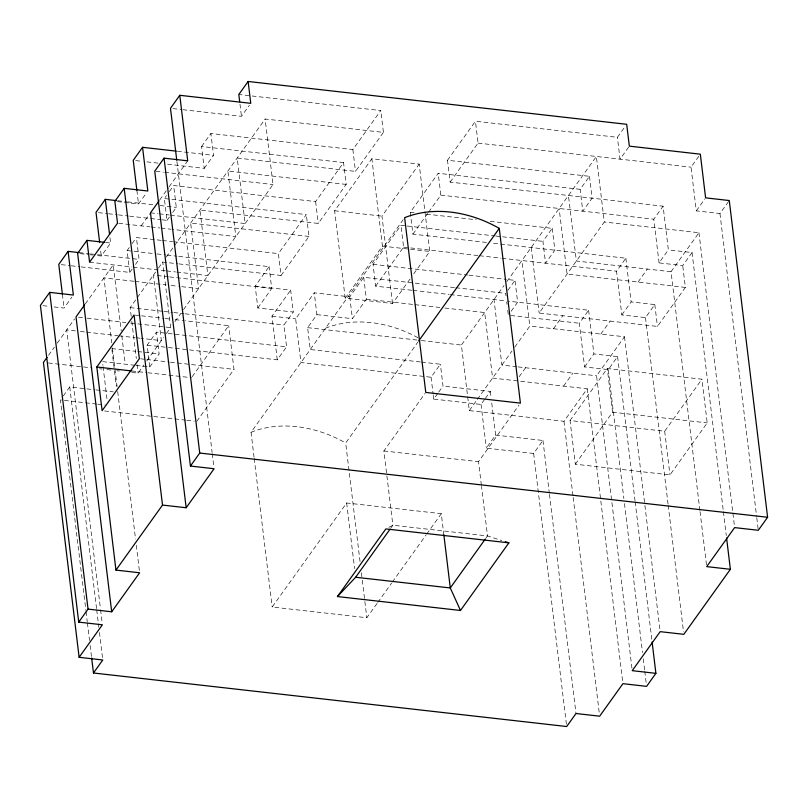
<?xml version="1.0" encoding="UTF-8"?>
<svg xmlns="http://www.w3.org/2000/svg" width="808" height="808" viewBox="0 0 808 808"><rect width="100%" height="100%" fill="white"/><g stroke="black" fill="none" stroke-linecap="round" stroke-linejoin="round"><path stroke-width="0.61" stroke-dasharray="4.04 3.03" d="M255.187 286.123L290.678 290.133L293.284 312.029L257.833 307.959L255.187 286.123L269.074 266.62L178.174 256.338M257.833 307.959L271.72 288.456L269.074 266.62M54.096 306.939L64.064 308.06L71.932 297.061M97.556 255.611L101.293 256.035L110.605 243.036L109.848 236.794M117.362 201.616L138.532 204.01L146.399 193.011M48.52 355.308L54.338 347.177M57.247 343.117L74.578 318.897M85.325 303.889L113.241 264.873L121.23 330.826M141.168 225.856L149.763 213.847M159.792 199.849L168.377 187.84M169.094 186.84L187.708 160.832M81.194 266.913L129.755 272.407L127.108 250.561L129.26 247.561M132.128 243.551L136.421 237.552L161.327 240.37M162.014 219.816L166.993 220.382L164.347 198.536L166.499 195.536M169.357 191.526L173.659 185.527L315.625 201.586L343.541 162.57L201.576 146.511L204.222 168.357L166.862 164.125M201.576 146.511L210.888 133.502L352.854 149.561L380.78 110.544L238.814 94.486M129.755 272.407L132.623 268.397M135.481 264.398L139.067 259.398L136.421 237.552M166.993 220.382L169.852 216.372M172.72 212.373L176.296 207.373L173.659 185.527M204.222 168.357L213.534 155.348L210.888 133.502M182.931 109.706L241.461 116.332L249.329 105.323M63.297 395.94L69.74 386.941L94.647 389.759M131.209 316.332L130.149 307.596L155.57 272.074M158.429 268.074L162.731 262.075L177.669 263.761M166.307 257.065L173.468 247.066M174.185 246.066L265.115 119.008L383.426 132.391L380.78 110.544M136.087 365.418L149.783 366.963L147.147 345.117L156.449 332.118L286.587 346.834L283.941 324.988L293.284 312.029M131.856 372.417L138.077 373.124L143.895 364.994M146.803 360.934L163.499 337.613M166.357 333.603L170.66 327.604L162.731 262.075M174.952 321.604L180.679 313.595M183.547 309.595L273.043 184.537L265.115 119.008M149.783 366.963L159.095 353.954L156.449 332.118M178.911 263.903L281.033 275.457L278.386 253.611L306.313 214.595L164.347 198.536M192.203 376.68L228.704 325.685L185.113 320.746M281.033 275.457L308.959 236.431L306.313 214.595M176.76 272.064L207.888 275.579L199.96 210.05L318.261 223.432L346.188 184.416L343.541 162.57M170.407 215.11L245.127 223.553L237.188 158.025L355.5 171.407L383.426 132.391M410.04 279.012L392.526 303.495L345.198 298.142L334.623 210.767L371.862 158.742L419.18 164.095L429.755 251.47L412.969 274.932M196.758 421.392L233.987 369.367L228.704 325.685M421.614 362.105L440.38 364.226L431.078 377.235L300.94 362.519L295.647 318.827L314.272 292.819L349.763 296.829L363.721 277.316L454.631 287.608M168.417 347.521L277.275 359.843L286.587 346.834M392.526 303.495L381.952 216.12L419.18 164.095M420.362 361.964L310.252 349.511L307.606 327.664L316.908 314.655L314.272 292.819M345.198 298.142L382.436 246.117L371.862 158.742M254.055 457.247L251.036 432.28L403.162 219.726M411.787 290.244L375.669 286.163L373.033 264.317L400.96 225.301L405.939 225.856M486.386 242.44L412.908 234.138L410.262 212.292L438.189 173.276L580.154 189.335L589.466 176.326L447.501 160.267L450.137 182.113L663.085 206.202L668.378 249.884L659.065 262.893L682.73 265.569L692.042 252.561L668.378 249.884M447.501 160.267L475.427 121.251L617.393 137.309L625.261 126.3M316.908 314.655L352.399 318.675L366.367 299.162L363.721 277.316M375.669 286.163L403.596 247.137L400.96 225.301M412.908 234.138L427.947 213.12M428.664 212.12L440.835 195.112L438.189 173.276M450.137 182.113L478.063 143.097L475.427 121.251M360.035 561.56L345.683 442.986L417.958 341.996M377.053 603.455L366.832 617.736L272.185 607.03L346.652 502.98L441.299 513.686L443.844 534.724M390.688 528.291L392.87 525.23L383.891 450.955L425.048 393.435M444.824 308.04L484.669 312.544L492.597 378.073L587.244 388.779L563.974 421.301L469.327 410.595L461.398 345.056L504 285.537M506.869 281.527L596.375 156.469L604.303 222.008L539.138 313.049L657.449 326.432L685.376 287.416L682.73 265.569M507.838 290.375L514.999 280.376L507.525 279.528M552.228 228.351L554.874 250.187L545.562 263.196L542.925 241.35L552.228 228.351L487.476 221.028M484.618 399.425L481.043 404.434L433.714 399.081L438.017 393.072M438.734 392.072L443.026 386.072L440.38 364.226M511.191 311.221L517.635 302.212L514.999 280.376M628.624 147.147L620.029 159.146L617.393 137.309M469.327 410.595L476.599 400.435M477.326 399.415L511.929 351.066M514.797 347.066L529.836 326.058L521.907 260.519M485.335 398.425L490.345 391.425L443.026 386.072M519.13 376.75L525.574 367.751M553.5 328.725L562.802 315.726M495.637 435.108L542.956 440.461L533.644 453.47L486.325 448.117L495.637 435.108L491.668 402.344M377.78 602.435L391.648 583.053M392.385 582.033L425.968 535.108M426.695 534.088L441.299 513.686M481.376 485.184L478.528 461.661L518.968 405.151M584.598 366.943L593.91 353.934L617.575 356.611L608.262 369.62L584.598 366.943L579.316 323.25L588.618 310.242L507.676 301.091M621.837 314.918L631.139 301.909L654.803 304.586L645.491 317.594L621.837 314.918L616.544 271.225L625.857 258.217L491.365 243.006M659.065 262.893L653.783 219.2L663.085 206.202M728.553 201.535L719.958 213.544L696.304 210.868L691.012 167.175L698.89 156.176M563.58 386.103L572.892 373.104M600.819 334.078L610.121 321.079M638.047 282.063L647.36 269.054M696.304 210.868L704.889 198.859M631.937 668.165L596.557 375.781L624.483 336.754L529.836 326.058M699.9 510.393L671.024 271.73L698.94 232.714L604.303 222.008M570.044 420.524L607.283 368.499L701.92 379.204L707.212 422.897L669.973 474.912L575.336 464.216L570.044 420.524L664.691 431.23L701.92 379.204M486.052 537.976L487.517 535.936L481.528 486.416M575.336 464.216L612.565 412.191L607.283 368.499M277.275 359.843L271.993 316.15L290.678 290.133M388.86 527.341L392.87 525.23L487.517 535.936L501.758 540.542M172.963 108.585L181.679 109.565M478.063 143.097L691.012 167.175M177.417 151.268L213.534 155.348M135.734 160.61L141.956 161.307M146.935 161.873L158.146 163.145M346.188 184.416L227.886 171.033L235.815 236.562L172.306 229.381M440.835 195.112L653.783 219.2M155.984 171.296L163.458 172.144M164.711 172.286L273.043 184.537M410.262 212.292L413.999 212.716M426.452 214.12L476.266 219.756M334.623 210.767L381.952 216.12M407.181 225.998L494.355 235.865M495.597 236.007L542.925 241.35M117.766 200.748L126.482 201.737M127.735 201.879L155.126 204.98M160.105 205.545L176.296 207.373M150.48 212.847L157.954 213.696M159.196 213.837L169.155 214.968M671.024 271.73L576.377 261.024L568.448 195.496M98.495 212.635L107.212 213.615M108.464 213.756L117.18 214.746M118.422 214.888L128.381 216.009M129.633 216.15L160.762 219.675M308.959 236.431L190.648 223.059L198.586 288.587L178.659 286.335M403.596 247.137L478.316 255.591M479.568 255.732L500.738 258.126M501.98 258.267L616.544 271.225M382.436 246.117L429.755 251.47M118.756 223.321L149.884 226.846M151.136 226.987L159.853 227.967M161.095 228.108L171.054 229.24M685.376 287.416L567.065 274.033L559.136 208.494M162.57 240.511L172.538 241.632M173.781 241.774L278.386 253.611M373.033 264.317L467.67 275.023M468.923 275.164L506.283 279.386M105.626 242.471L110.605 243.036M127.108 250.561L155.752 253.803M157.004 253.934L165.721 254.924M166.963 255.065L176.922 256.197M455.874 287.739L505.687 293.375L505.98 295.809M79.295 252.631L89.254 253.762M90.496 253.904L139.067 259.398M413.029 290.385L449.147 294.466M450.389 294.607L506.434 300.95M80.123 253.641L88.84 254.631M90.082 254.773L92.577 255.055M89.587 262.196L131.926 266.983M133.168 267.125L165.549 270.791M166.791 270.933L175.508 271.922M61.267 264.65L69.983 265.64M71.225 265.781L79.942 266.771M168.357 276.77L153.419 275.074L161.347 340.612L141.42 338.36M169.609 276.912L271.72 288.456M366.367 299.162L413.686 304.515M414.928 304.656L439.835 307.474M510.818 315.504L579.316 323.25M133.825 281.265L103.939 277.881L111.797 342.855M135.067 281.406L166.206 284.921M171.185 285.487L177.406 286.194M271.993 316.15L295.647 318.827M130.149 307.596L162.661 311.272M163.903 311.413L172.659 312.403M173.912 312.544L183.911 313.676M185.163 313.817L283.941 324.988M307.606 327.664L420.14 340.39M421.392 340.532L461.398 345.056M135.31 315.12L140.289 315.675M141.531 315.817L163.943 318.352M165.196 318.493L170.175 319.059M175.154 319.625L183.871 320.614M42.895 305.666L49.116 306.373M78.507 317.18L85.971 318.029M87.224 318.17L125.826 322.533M130.805 323.099L170.66 327.604M516.857 366.761L501.909 365.075L493.981 299.536M518.1 366.903L596.557 375.781M75.417 330.886L66.7 329.906L100.424 608.555M80.406 331.452L85.385 332.017M86.628 332.159L117.766 335.684M119.008 335.825L135.199 337.653M136.441 337.794L140.178 338.219M147.147 345.117L167.165 347.379M111.777 348.601L135.431 351.278M137.926 351.561L159.095 353.954M140.592 358.803L145.571 359.368M146.814 359.51L169.236 362.045M170.478 362.186L233.987 369.367M612.565 412.191L707.212 422.897M134.845 365.277L102.465 361.61L102.919 365.357M131.694 370.943L146.642 372.629M147.884 372.771L191.466 377.7M48.419 362.984L92.001 367.913M99.475 368.761L101.96 369.044M106.949 369.599L113.171 370.306M116.907 370.731L119.402 371.013M95.889 389.9L113.322 391.87M96.546 404.03L60.428 399.95L85.89 610.373M97.788 404.172L105.262 405.02M104.606 410.969L185.547 420.12M186.789 420.261L194.263 421.109M383.891 450.955L478.528 461.661M719.958 213.544L756.621 516.504M756.773 517.756L758.288 530.28M698.94 232.714L734.634 527.604M692.042 252.561L723.251 510.454M723.402 511.706L726.281 535.492M700.051 511.646L706.707 566.62M654.803 304.586L657.449 326.432M664.691 431.23L669.973 474.912M645.491 317.594L668.065 504.131M668.216 505.384L683.518 631.826M625.857 258.217L631.139 301.909M624.483 336.754L644.744 504.202M644.895 505.444L660.166 631.654M617.575 356.611L634.997 500.576M635.149 501.829L651.814 639.542M589.466 176.326L592.102 198.172L582.8 211.171L580.154 189.335M608.262 369.62L623.867 498.566M624.473 503.566L642.501 652.551M643.259 658.813L644.622 670.074M644.774 671.327L646.44 685.103M588.618 310.242L593.91 353.934M587.244 388.779L622.625 681.174M563.974 421.301L573.044 496.274M573.195 497.516L599.506 714.939M531.21 247.521L539.138 313.049M542.956 440.461L549.319 493.072M549.47 494.324L576.003 713.514M533.644 453.47L566.691 726.523M506.717 301.869L507.01 304.303M507.747 310.363L508.333 315.221M490.345 391.425L491.082 397.496M481.043 404.434L486.325 448.117M431.078 377.235L433.128 394.223M433.28 395.435L433.714 399.081M352.854 149.561L355.5 171.407M349.763 296.829L352.399 318.675M361.388 572.801L362.146 579.043M362.297 580.285L364.711 600.263M364.863 601.505L366.832 617.736M315.625 201.586L318.261 223.432M346.652 502.98L354.591 568.59M239.986 104.192L241.461 116.332M254.207 458.49L272.185 607.03M176.912 161.469L212.12 452.48M212.272 453.732L213.787 466.226M136.865 190.284L138.532 204.01M131.805 321.321L136.32 358.56M137.047 364.63L138.077 373.124M121.826 335.795L125.139 363.176M100.687 251.046L101.293 256.035M112.403 347.854L117.089 386.588M117.695 391.587L135.542 539.037M136.299 545.279L139.471 571.529M111.918 349.814L116.322 386.224M103.07 366.6L107.151 400.303M62.398 294.334L64.064 308.06M100.576 609.808L102.242 623.544M69.74 386.941L96.566 608.636M96.718 609.889L98.839 627.422M99.445 632.432L102.626 658.732M86.042 611.626L87.254 621.645M87.405 622.897L89.526 640.431M90.132 645.44L91.657 657.965M325.503 328.23A108.646 84.749 35.6 0 1 418.221 337.855M251.036 432.28A108.646 84.749 35.6 0 1 345.683 442.986"/><path stroke-width="1.21" d="M79.295 252.631L68.084 251.369L58.772 264.378L62.398 294.334M116.524 200.616L105.313 199.344L96.011 212.352L99.637 242.309M176.174 151.126L142.551 147.319L133.239 160.327L136.865 190.284M726.584 537.997L730.371 569.297L706.707 566.62L734.634 527.604L758.288 530.28L767.6 517.271L729.27 200.536L705.606 197.859L700.324 154.177L629.341 146.147L626.695 124.301L248.127 81.477L250.763 103.323L179.78 95.293L170.478 108.302L176.76 160.237M68.084 251.369L73.366 295.051L49.712 292.375L40.4 305.384L78.73 622.12L102.394 624.796L79.123 657.308L102.778 659.985L93.475 672.993L566.691 726.523L576.003 713.514L599.657 716.191L622.928 683.679L646.592 686.356L655.904 673.347L652.117 642.047M104.373 242.329L86.941 240.36L77.629 253.358L115.958 570.095L139.622 572.771L111.696 611.787L88.042 609.111L78.73 622.12M142.551 147.319L147.834 191.011L124.18 188.335L114.867 201.333L117.513 223.18L89.587 262.196L86.941 240.36M179.78 95.293L187.708 160.832L164.054 158.156L154.742 171.155L190.425 466.054L214.09 468.731L186.163 507.747L162.509 505.071L115.958 570.095M47.066 357.338L43.43 362.418L79.123 657.308M84.608 304.889L76.013 316.898L111.696 611.787M159.075 200.849L150.48 212.847L186.163 507.747M248.127 81.477L238.814 94.486L239.693 101.768M96.829 367.004L134.057 314.979L139.35 358.661L102.111 410.686L96.829 367.004L131.694 370.943M190.425 466.054L199.738 453.046L164.054 158.156M418.685 340.976L499.273 228.381A108.646 84.749 35.6 0 0 404.626 217.675L425.776 392.435L520.413 403.131L499.273 228.381M337.441 596.557L385.85 528.927L508.889 542.845L460.479 610.474L337.441 596.557L355.641 577.255L389.951 529.311M485.325 538.997L450.288 587.951L460.479 610.474M730.371 569.297L683.82 634.33L660.166 631.654L632.24 670.67L655.904 673.347M199.738 453.046L767.6 517.271M355.641 577.255L450.288 587.951L443.844 534.724M505.323 541.693L508.889 542.845M124.18 188.335L162.509 505.071M105.313 199.344L109.545 234.29M49.712 292.375L88.042 609.111M91.657 657.965L93.475 672.993"/></g></svg>
